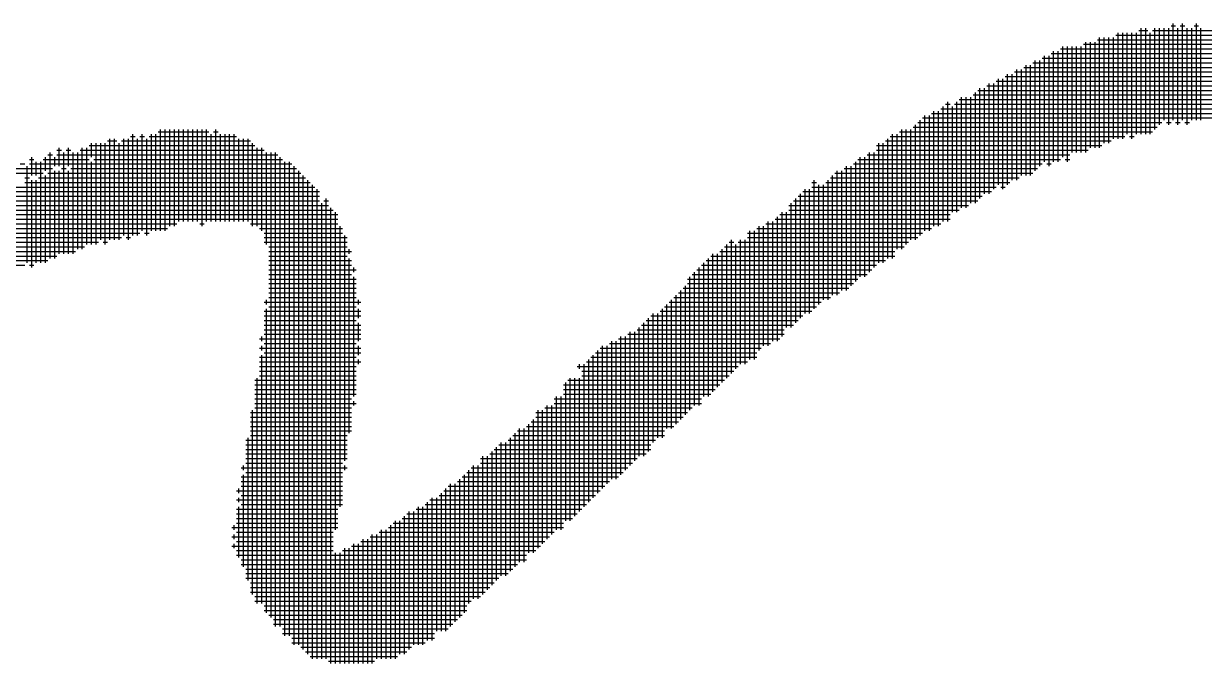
# Model space of a CAD drawing. Header units: feet. Extents: x 0 to 336400, y 0 to 237600.
# Drawn here: x 212106 to 213075, y 11336 to 11862 of the extents above; entities that cross this region are included whole.
import ezdxf

# ---------------------------------------------------------------- set-up
doc = ezdxf.new("R2010")
doc.units = ezdxf.units.FT
doc.header["$LTSCALE"] = 2200
doc.header["$MEASUREMENT"] = 0
doc.layers.add('CX-MISC', color=2, linetype='CONTINUOUS')

msp = doc.modelspace()

# ---------------------------------------------------------------- linework, layer by layer
at = {"layer": 'CX-MISC'}
for p, q in [((213023.1, 11771.14, 9817.04), (213023.1, 11858.08, 9817.04)), ((213026.88, 11771.14, 9817.04), (213026.88, 11858.08, 9817.04)), ((213034.44, 11774.92, 9817.04), (213034.44, 11858.08, 9817.04)), ((213038.22, 11778.7, 9817.04), (213038.22, 11858.08, 9817.04)), ((213042, 11782.48, 9817.04), (213042, 11858.08, 9817.04)), ((213045.78, 11778.7, 9817.04), (213045.78, 11858.08, 9817.04)), ((213047.67, 11859.97, 9817.04), (213051.45, 11859.97, 9817.04)), ((213049.56, 11782.48, 9817.04), (213049.56, 11861.86, 9817.04)), ((213053.34, 11778.7, 9817.04), (213053.34, 11858.08, 9817.04)), ((213055.23, 11859.97, 9817.04), (213059.01, 11859.97, 9817.04)), ((213057.12, 11782.48, 9817.04), (213057.12, 11861.86, 9817.04)), ((213060.9, 11778.7, 9817.04), (213060.9, 11858.08, 9817.04)), ((213064.68, 11782.48, 9817.04), (213064.68, 11858.08, 9817.04)), ((213066.57, 11859.97, 9817.04), (213070.35, 11859.97, 9817.04)), ((213068.46, 11782.48, 9817.04), (213068.46, 11861.86, 9817.04)), ((213072.24, 11782.48, 9817.04), (213072.24, 11858.08, 9817.04)), ((212987.19, 11848.63, 9817.04), (213104.37, 11848.63, 9817.04)), ((212989.08, 11759.8, 9817.04), (212989.08, 11850.52, 9817.04)), ((212992.86, 11763.58, 9817.04), (212992.86, 11850.52, 9817.04)), ((212996.64, 11763.58, 9817.04), (212996.64, 11850.52, 9817.04)), ((213000.42, 11767.36, 9817.04), (213000.42, 11850.52, 9817.04)), ((213002.31, 11852.41, 9817.04), (213096.81, 11852.41, 9817.04)), ((213004.2, 11767.36, 9817.04), (213004.2, 11854.3, 9817.04)), ((213007.98, 11767.36, 9817.04), (213007.98, 11854.3, 9817.04)), ((213011.76, 11771.14, 9817.04), (213011.76, 11854.3, 9817.04)), ((213015.54, 11767.36, 9817.04), (213015.54, 11854.3, 9817.04)), ((213019.32, 11771.14, 9817.04), (213019.32, 11854.3, 9817.04)), ((213021.21, 11856.19, 9817.04), (213028.77, 11856.19, 9817.04)), ((213030.66, 11771.14, 9817.04), (213030.66, 11854.3, 9817.04)), ((213032.55, 11856.19, 9817.04), (213089.25, 11856.19, 9817.04)), ((212951.28, 11748.46, 9817.04), (212951.28, 11839.18, 9817.04)), ((212955.06, 11748.46, 9817.04), (212955.06, 11839.18, 9817.04)), ((212956.95, 11841.07, 9817.04), (213119.49, 11841.07, 9817.04)), ((212958.84, 11752.24, 9817.04), (212958.84, 11842.96, 9817.04)), ((212962.62, 11748.46, 9817.04), (212962.62, 11842.96, 9817.04)), ((212966.4, 11756.02, 9817.04), (212966.4, 11842.96, 9817.04)), ((212970.18, 11756.02, 9817.04), (212970.18, 11842.96, 9817.04)), ((212973.96, 11756.02, 9817.04), (212973.96, 11842.96, 9817.04)), ((212975.85, 11844.85, 9817.04), (213115.71, 11844.85, 9817.04)), ((212977.74, 11756.02, 9817.04), (212977.74, 11846.74, 9817.04)), ((212981.52, 11759.8, 9817.04), (212981.52, 11846.74, 9817.04)), ((212985.3, 11759.8, 9817.04), (212985.3, 11846.74, 9817.04)), ((212934.27, 11829.73, 9817.04), (213138.39, 11829.73, 9817.04)), ((212936.16, 11740.9, 9817.04), (212936.16, 11831.62, 9817.04)), ((212939.94, 11744.68, 9817.04), (212939.94, 11831.62, 9817.04)), ((212941.83, 11833.51, 9817.04), (213134.61, 11833.51, 9817.04)), ((212943.72, 11748.46, 9817.04), (212943.72, 11835.4, 9817.04)), ((212947.5, 11744.68, 9817.04), (212947.5, 11835.4, 9817.04)), ((212949.39, 11837.29, 9817.04), (213127.05, 11837.29, 9817.04)), ((212913.48, 11729.56, 9817.04), (212913.48, 11820.28, 9817.04)), ((212917.26, 11733.34, 9817.04), (212917.26, 11820.28, 9817.04)), ((212919.15, 11822.17, 9817.04), (213149.73, 11822.17, 9817.04)), ((212921.04, 11733.34, 9817.04), (212921.04, 11824.06, 9817.04)), ((212924.82, 11737.12, 9817.04), (212924.82, 11824.06, 9817.04)), ((212926.71, 11825.95, 9817.04), (213142.17, 11825.95, 9817.04)), ((212928.6, 11737.12, 9817.04), (212928.6, 11827.84, 9817.04)), ((212932.38, 11737.12, 9817.04), (212932.38, 11827.84, 9817.04)), ((212896.47, 11810.83, 9817.04), (213161.07, 11810.83, 9817.04)), ((212898.36, 11722, 9817.04), (212898.36, 11812.72, 9817.04)), ((212902.14, 11725.78, 9817.04), (212902.14, 11812.72, 9817.04)), ((212904.03, 11814.61, 9817.04), (213157.29, 11814.61, 9817.04)), ((212905.92, 11729.56, 9817.04), (212905.92, 11816.5, 9817.04)), ((212909.7, 11725.78, 9817.04), (212909.7, 11816.5, 9817.04)), ((212911.59, 11818.39, 9817.04), (213157.29, 11818.39, 9817.04)), ((212875.68, 11710.66, 9817.04), (212875.68, 11801.38, 9817.04)), ((212879.46, 11710.66, 9817.04), (212879.46, 11801.38, 9817.04)), ((212883.24, 11714.44, 9817.04), (212883.24, 11801.38, 9817.04)), ((212885.13, 11803.27, 9817.04), (213168.63, 11803.27, 9817.04)), ((212887.02, 11714.44, 9817.04), (212887.02, 11805.16, 9817.04)), ((212888.91, 11807.05, 9817.04), (213164.85, 11807.05, 9817.04)), ((212890.8, 11718.22, 9817.04), (212890.8, 11808.94, 9817.04)), ((212894.58, 11722, 9817.04), (212894.58, 11808.94, 9817.04)), ((212853, 11695.54, 9817.04), (212853, 11790.04, 9817.04)), ((212856.78, 11695.54, 9817.04), (212856.78, 11790.04, 9817.04)), ((212858.67, 11791.93, 9817.04), (213176.19, 11791.93, 9817.04)), ((212860.56, 11699.32, 9817.04), (212860.56, 11793.82, 9817.04)), ((212862.45, 11795.71, 9817.04), (212866.23, 11795.71, 9817.04)), ((212864.34, 11699.32, 9817.04), (212864.34, 11797.6, 9817.04)), ((212868.12, 11706.88, 9817.04), (212868.12, 11793.82, 9817.04)), ((212870.01, 11795.71, 9817.04), (213172.41, 11795.71, 9817.04)), ((212871.9, 11706.88, 9817.04), (212871.9, 11797.6, 9817.04)), ((212873.79, 11799.49, 9817.04), (213172.41, 11799.49, 9817.04)), ((212839.77, 11780.59, 9817.04), (213040.11, 11780.59, 9817.04)), ((212841.66, 11687.98, 9817.04), (212841.66, 11782.48, 9817.04)), ((212843.55, 11784.37, 9817.04), (213179.97, 11784.37, 9817.04)), ((212845.44, 11691.76, 9817.04), (212845.44, 11786.26, 9817.04)), ((212849.22, 11691.76, 9817.04), (212849.22, 11786.26, 9817.04)), ((212851.11, 11788.15, 9817.04), (213176.19, 11788.15, 9817.04)), ((213043.89, 11780.59, 9817.04), (213047.67, 11780.59, 9817.04)), ((213051.45, 11780.59, 9817.04), (213055.23, 11780.59, 9817.04)), ((213059.01, 11780.59, 9817.04), (213062.79, 11780.59, 9817.04)), ((212195.28, 11687.98, 9817.04), (212195.28, 11771.14, 9817.04)), ((212202.84, 11691.76, 9817.04), (212202.84, 11771.14, 9817.04)), ((212210.4, 11691.76, 9817.04), (212210.4, 11771.14, 9817.04)), ((212214.18, 11691.76, 9817.04), (212214.18, 11771.14, 9817.04)), ((212216.07, 11773.03, 9817.04), (212257.65, 11773.03, 9817.04)), ((212217.96, 11691.76, 9817.04), (212217.96, 11774.92, 9817.04)), ((212221.74, 11691.76, 9817.04), (212221.74, 11774.92, 9817.04)), ((212225.52, 11695.54, 9817.04), (212225.52, 11774.92, 9817.04)), ((212229.3, 11695.54, 9817.04), (212229.3, 11774.92, 9817.04)), ((212233.08, 11699.32, 9817.04), (212233.08, 11774.92, 9817.04)), ((212236.86, 11699.32, 9817.04), (212236.86, 11774.92, 9817.04)), ((212240.64, 11699.32, 9817.04), (212240.64, 11774.92, 9817.04)), ((212244.42, 11699.32, 9817.04), (212244.42, 11774.92, 9817.04)), ((212248.2, 11699.32, 9817.04), (212248.2, 11774.92, 9817.04)), ((212251.98, 11695.54, 9817.04), (212251.98, 11774.92, 9817.04)), ((212255.76, 11699.32, 9817.04), (212255.76, 11774.92, 9817.04)), ((212259.54, 11699.32, 9817.04), (212259.54, 11771.14, 9817.04)), ((212261.43, 11773.03, 9817.04), (212265.21, 11773.03, 9817.04)), ((212263.32, 11699.32, 9817.04), (212263.32, 11774.92, 9817.04)), ((212267.1, 11699.32, 9817.04), (212267.1, 11771.14, 9817.04)), ((212270.88, 11699.32, 9817.04), (212270.88, 11771.14, 9817.04)), ((212274.66, 11699.32, 9817.04), (212274.66, 11771.14, 9817.04)), ((212278.44, 11699.32, 9817.04), (212278.44, 11771.14, 9817.04)), ((212818.98, 11669.08, 9817.04), (212818.98, 11771.14, 9817.04)), ((212822.76, 11676.64, 9817.04), (212822.76, 11771.14, 9817.04)), ((212824.65, 11773.03, 9817.04), (213032.55, 11773.03, 9817.04)), ((212826.54, 11676.64, 9817.04), (212826.54, 11774.92, 9817.04)), ((212830.32, 11680.42, 9817.04), (212830.32, 11774.92, 9817.04)), ((212834.1, 11684.2, 9817.04), (212834.1, 11774.92, 9817.04)), ((212835.99, 11776.81, 9817.04), (213036.33, 11776.81, 9817.04)), ((212837.88, 11684.2, 9817.04), (212837.88, 11778.7, 9817.04)), ((212159.37, 11761.69, 9817.04), (212295.45, 11761.69, 9817.04)), ((212161.26, 11752.24, 9817.04), (212161.26, 11763.58, 9817.04)), ((212165.04, 11680.42, 9817.04), (212165.04, 11763.58, 9817.04)), ((212168.82, 11684.2, 9817.04), (212168.82, 11763.58, 9817.04)), ((212172.6, 11680.42, 9817.04), (212172.6, 11763.58, 9817.04)), ((212174.49, 11765.47, 9817.04), (212182.05, 11765.47, 9817.04)), ((212176.38, 11684.2, 9817.04), (212176.38, 11767.36, 9817.04)), ((212180.16, 11684.2, 9817.04), (212180.16, 11767.36, 9817.04)), ((212183.94, 11684.2, 9817.04), (212183.94, 11763.58, 9817.04)), ((212185.83, 11765.47, 9817.04), (212291.67, 11765.47, 9817.04)), ((212187.72, 11687.98, 9817.04), (212187.72, 11767.36, 9817.04)), ((212191.5, 11684.2, 9817.04), (212191.5, 11767.36, 9817.04)), ((212193.39, 11769.25, 9817.04), (212197.17, 11769.25, 9817.04)), ((212199.06, 11687.98, 9817.04), (212199.06, 11767.36, 9817.04)), ((212200.95, 11769.25, 9817.04), (212204.73, 11769.25, 9817.04)), ((212206.62, 11687.98, 9817.04), (212206.62, 11767.36, 9817.04)), ((212208.51, 11769.25, 9817.04), (212280.33, 11769.25, 9817.04)), ((212282.22, 11699.32, 9817.04), (212282.22, 11767.36, 9817.04)), ((212286, 11699.32, 9817.04), (212286, 11767.36, 9817.04)), ((212289.78, 11699.32, 9817.04), (212289.78, 11767.36, 9817.04)), ((212293.56, 11695.54, 9817.04), (212293.56, 11763.58, 9817.04)), ((212805.75, 11761.69, 9817.04), (212990.97, 11761.69, 9817.04)), ((212807.64, 11665.3, 9817.04), (212807.64, 11763.58, 9817.04)), ((212811.42, 11665.3, 9817.04), (212811.42, 11763.58, 9817.04)), ((212813.31, 11765.47, 9817.04), (212998.53, 11765.47, 9817.04)), ((212815.2, 11669.08, 9817.04), (212815.2, 11767.36, 9817.04)), ((212817.09, 11769.25, 9817.04), (213009.87, 11769.25, 9817.04)), ((213013.65, 11769.25, 9817.04), (213017.43, 11769.25, 9817.04)), ((212112.12, 11737.12, 9817.04), (212112.12, 11752.24, 9817.04)), ((212123.46, 11740.9, 9817.04), (212123.46, 11752.24, 9817.04)), ((212125.35, 11754.13, 9817.04), (212129.13, 11754.13, 9817.04)), ((212127.24, 11669.08, 9817.04), (212127.24, 11756.02, 9817.04)), ((212131.02, 11744.68, 9817.04), (212131.02, 11752.24, 9817.04)), ((212132.91, 11757.91, 9817.04), (212136.69, 11757.91, 9817.04)), ((212132.91, 11754.13, 9817.04), (212314.35, 11754.13, 9817.04)), ((212134.8, 11744.68, 9817.04), (212134.8, 11759.8, 9817.04)), ((212138.58, 11672.86, 9817.04), (212138.58, 11756.02, 9817.04)), ((212140.47, 11757.91, 9817.04), (212144.25, 11757.91, 9817.04)), ((212142.36, 11744.68, 9817.04), (212142.36, 11759.8, 9817.04)), ((212146.14, 11672.86, 9817.04), (212146.14, 11756.02, 9817.04)), ((212149.92, 11676.64, 9817.04), (212149.92, 11756.02, 9817.04)), ((212151.81, 11757.91, 9817.04), (212303.01, 11757.91, 9817.04)), ((212153.7, 11676.64, 9817.04), (212153.7, 11759.8, 9817.04)), ((212157.48, 11680.42, 9817.04), (212157.48, 11759.8, 9817.04)), ((212297.34, 11695.54, 9817.04), (212297.34, 11759.8, 9817.04)), ((212301.12, 11691.76, 9817.04), (212301.12, 11759.8, 9817.04)), ((212304.9, 11680.42, 9817.04), (212304.9, 11756.02, 9817.04)), ((212308.68, 11374.24, 9817.04), (212308.68, 11756.02, 9817.04)), ((212312.46, 11366.68, 9817.04), (212312.46, 11756.02, 9817.04)), ((212316.24, 11366.68, 9817.04), (212316.24, 11752.24, 9817.04)), ((212792.52, 11653.96, 9817.04), (212792.52, 11752.24, 9817.04)), ((212796.3, 11653.96, 9817.04), (212796.3, 11752.24, 9817.04)), ((212798.19, 11754.13, 9817.04), (212964.51, 11754.13, 9817.04)), ((212800.08, 11657.74, 9817.04), (212800.08, 11756.02, 9817.04)), ((212803.86, 11661.52, 9817.04), (212803.86, 11756.02, 9817.04)), ((212805.75, 11757.91, 9817.04), (212979.63, 11757.91, 9817.04)), ((212098.89, 11742.79, 9817.04), (212129.13, 11742.79, 9817.04)), ((212102.67, 11746.57, 9817.04), (212106.45, 11746.57, 9817.04)), ((212108.34, 11665.3, 9817.04), (212108.34, 11744.68, 9817.04)), ((212110.23, 11750.35, 9817.04), (212114.01, 11750.35, 9817.04)), ((212110.23, 11746.57, 9817.04), (212325.69, 11746.57, 9817.04)), ((212115.9, 11737.12, 9817.04), (212115.9, 11748.46, 9817.04)), ((212119.68, 11665.3, 9817.04), (212119.68, 11748.46, 9817.04)), ((212121.57, 11750.35, 9817.04), (212159.37, 11750.35, 9817.04)), ((212136.69, 11742.79, 9817.04), (212140.47, 11742.79, 9817.04)), ((212144.25, 11742.79, 9817.04), (212329.47, 11742.79, 9817.04)), ((212161.26, 11680.42, 9817.04), (212161.26, 11748.46, 9817.04)), ((212163.15, 11750.35, 9817.04), (212318.13, 11750.35, 9817.04)), ((212320.02, 11359.12, 9817.04), (212320.02, 11748.46, 9817.04)), ((212323.8, 11359.12, 9817.04), (212323.8, 11748.46, 9817.04)), ((212327.58, 11351.56, 9817.04), (212327.58, 11744.68, 9817.04)), ((212779.29, 11742.79, 9817.04), (212938.05, 11742.79, 9817.04)), ((212781.18, 11642.62, 9817.04), (212781.18, 11744.68, 9817.04)), ((212784.96, 11646.4, 9817.04), (212784.96, 11744.68, 9817.04)), ((212786.85, 11746.57, 9817.04), (212941.83, 11746.57, 9817.04)), ((212788.74, 11650.18, 9817.04), (212788.74, 11748.46, 9817.04)), ((212790.63, 11750.35, 9817.04), (212956.95, 11750.35, 9817.04)), ((212945.61, 11746.57, 9817.04), (212949.39, 11746.57, 9817.04)), ((212960.73, 11750.35, 9817.04), (212964.51, 11750.35, 9817.04)), ((212079.99, 11739.01, 9817.04), (212121.57, 11739.01, 9817.04)), ((212106.45, 11735.23, 9817.04), (212110.23, 11735.23, 9817.04)), ((212112.12, 11661.52, 9817.04), (212112.12, 11733.34, 9817.04)), ((212115.9, 11665.3, 9817.04), (212115.9, 11733.34, 9817.04)), ((212117.79, 11735.23, 9817.04), (212337.03, 11735.23, 9817.04)), ((212123.46, 11665.3, 9817.04), (212123.46, 11737.12, 9817.04)), ((212125.35, 11739.01, 9817.04), (212333.25, 11739.01, 9817.04)), ((212131.02, 11669.08, 9817.04), (212131.02, 11740.9, 9817.04)), ((212134.8, 11672.86, 9817.04), (212134.8, 11740.9, 9817.04)), ((212142.36, 11672.86, 9817.04), (212142.36, 11740.9, 9817.04)), ((212331.36, 11351.56, 9817.04), (212331.36, 11740.9, 9817.04)), ((212335.14, 11347.78, 9817.04), (212335.14, 11737.12, 9817.04)), ((212338.92, 11344, 9817.04), (212338.92, 11733.34, 9817.04)), ((212754.72, 11627.5, 9817.04), (212754.72, 11733.34, 9817.04)), ((212766.06, 11635.06, 9817.04), (212766.06, 11733.34, 9817.04)), ((212767.95, 11735.23, 9817.04), (212922.93, 11735.23, 9817.04)), ((212769.84, 11638.84, 9817.04), (212769.84, 11737.12, 9817.04)), ((212771.73, 11739.01, 9817.04), (212934.27, 11739.01, 9817.04)), ((212773.62, 11638.84, 9817.04), (212773.62, 11740.9, 9817.04)), ((212777.4, 11642.62, 9817.04), (212777.4, 11740.9, 9817.04)), ((212038.41, 11727.67, 9817.04), (212344.59, 11727.67, 9817.04)), ((212079.99, 11723.89, 9817.04), (212348.37, 11723.89, 9817.04)), ((212106.45, 11731.45, 9817.04), (212340.81, 11731.45, 9817.04)), ((212342.7, 11340.22, 9817.04), (212342.7, 11729.56, 9817.04)), ((212346.48, 11340.22, 9817.04), (212346.48, 11725.78, 9817.04)), ((212745.27, 11723.89, 9817.04), (212900.25, 11723.89, 9817.04)), ((212747.16, 11623.72, 9817.04), (212747.16, 11725.78, 9817.04)), ((212750.94, 11623.72, 9817.04), (212750.94, 11725.78, 9817.04)), ((212752.83, 11731.45, 9817.04), (212756.61, 11731.45, 9817.04)), ((212752.83, 11727.67, 9817.04), (212904.03, 11727.67, 9817.04)), ((212758.5, 11631.28, 9817.04), (212758.5, 11729.56, 9817.04)), ((212762.28, 11635.06, 9817.04), (212762.28, 11729.56, 9817.04)), ((212764.17, 11731.45, 9817.04), (212915.37, 11731.45, 9817.04)), ((212907.81, 11727.67, 9817.04), (212911.59, 11727.67, 9817.04)), ((212011.95, 11716.33, 9817.04), (212348.37, 11716.33, 9817.04)), ((212019.51, 11720.11, 9817.04), (212348.37, 11720.11, 9817.04)), ((212049.75, 11712.55, 9817.04), (212355.93, 11712.55, 9817.04)), ((212350.26, 11340.22, 9817.04), (212350.26, 11714.44, 9817.04)), ((212352.15, 11716.33, 9817.04), (212355.93, 11716.33, 9817.04)), ((212354.04, 11340.22, 9817.04), (212354.04, 11718.22, 9817.04)), ((212733.93, 11712.55, 9817.04), (212881.35, 11712.55, 9817.04)), ((212735.82, 11612.38, 9817.04), (212735.82, 11714.44, 9817.04)), ((212737.71, 11716.33, 9817.04), (212888.91, 11716.33, 9817.04)), ((212739.6, 11616.16, 9817.04), (212739.6, 11718.22, 9817.04)), ((212741.49, 11720.11, 9817.04), (212892.69, 11720.11, 9817.04)), ((212743.38, 11619.94, 9817.04), (212743.38, 11722, 9817.04)), ((212027.07, 11704.99, 9817.04), (212363.49, 11704.99, 9817.04)), ((212038.41, 11708.77, 9817.04), (212359.71, 11708.77, 9817.04)), ((212357.82, 11336.44, 9817.04), (212357.82, 11710.66, 9817.04)), ((212361.6, 11446.06, 9817.04), (212361.6, 11706.88, 9817.04)), ((212724.48, 11601.04, 9817.04), (212724.48, 11703.1, 9817.04)), ((212726.37, 11704.99, 9817.04), (212866.23, 11704.99, 9817.04)), ((212728.26, 11604.82, 9817.04), (212728.26, 11706.88, 9817.04)), ((212732.04, 11612.38, 9817.04), (212732.04, 11706.88, 9817.04)), ((212733.93, 11708.77, 9817.04), (212873.79, 11708.77, 9817.04)), ((211996.83, 11693.65, 9817.04), (212223.63, 11693.65, 9817.04)), ((212011.95, 11697.43, 9817.04), (212231.19, 11697.43, 9817.04)), ((212019.51, 11701.21, 9817.04), (212363.49, 11701.21, 9817.04)), ((212250.09, 11697.43, 9817.04), (212253.87, 11697.43, 9817.04)), ((212291.67, 11697.43, 9817.04), (212363.49, 11697.43, 9817.04)), ((212299.23, 11693.65, 9817.04), (212367.27, 11693.65, 9817.04)), ((212365.38, 11464.96, 9817.04), (212365.38, 11695.54, 9817.04)), ((212707.47, 11693.65, 9817.04), (212851.11, 11693.65, 9817.04)), ((212709.36, 11593.48, 9817.04), (212709.36, 11695.54, 9817.04)), ((212713.14, 11597.26, 9817.04), (212713.14, 11695.54, 9817.04)), ((212715.03, 11697.43, 9817.04), (212858.67, 11697.43, 9817.04)), ((212716.92, 11597.26, 9817.04), (212716.92, 11699.32, 9817.04)), ((212720.7, 11601.04, 9817.04), (212720.7, 11699.32, 9817.04)), ((212722.59, 11701.21, 9817.04), (212866.23, 11701.21, 9817.04)), ((211977.93, 11686.09, 9817.04), (212185.83, 11686.09, 9817.04)), ((211989.27, 11689.87, 9817.04), (212200.95, 11689.87, 9817.04)), ((212189.61, 11686.09, 9817.04), (212193.39, 11686.09, 9817.04)), ((212204.73, 11689.87, 9817.04), (212208.51, 11689.87, 9817.04)), ((212303.01, 11689.87, 9817.04), (212367.27, 11689.87, 9817.04)), ((212303.01, 11686.09, 9817.04), (212371.05, 11686.09, 9817.04)), ((212369.16, 11502.76, 9817.04), (212369.16, 11687.98, 9817.04)), ((212686.68, 11574.58, 9817.04), (212686.68, 11684.2, 9817.04)), ((212694.24, 11582.14, 9817.04), (212694.24, 11684.2, 9817.04)), ((212698.02, 11582.14, 9817.04), (212698.02, 11684.2, 9817.04)), ((212699.91, 11689.87, 9817.04), (212843.55, 11689.87, 9817.04)), ((212699.91, 11686.09, 9817.04), (212839.77, 11686.09, 9817.04)), ((212701.8, 11585.92, 9817.04), (212701.8, 11691.76, 9817.04)), ((212705.58, 11585.92, 9817.04), (212705.58, 11691.76, 9817.04)), ((211959.03, 11674.75, 9817.04), (212148.03, 11674.75, 9817.04)), ((211966.59, 11678.53, 9817.04), (212155.59, 11678.53, 9817.04)), ((211970.37, 11682.31, 9817.04), (212166.93, 11682.31, 9817.04)), ((212170.71, 11682.31, 9817.04), (212174.49, 11682.31, 9817.04)), ((212303.01, 11682.31, 9817.04), (212371.05, 11682.31, 9817.04)), ((212306.79, 11678.53, 9817.04), (212371.05, 11678.53, 9817.04)), ((212306.79, 11674.75, 9817.04), (212374.83, 11674.75, 9817.04)), ((212372.94, 11672.86, 9817.04), (212372.94, 11676.64, 9817.04)), ((212677.23, 11674.75, 9817.04), (212820.87, 11674.75, 9817.04)), ((212679.12, 11567.02, 9817.04), (212679.12, 11676.64, 9817.04)), ((212681.01, 11678.53, 9817.04), (212828.43, 11678.53, 9817.04)), ((212682.9, 11570.8, 9817.04), (212682.9, 11680.42, 9817.04)), ((212684.79, 11682.31, 9817.04), (212688.57, 11682.31, 9817.04)), ((212690.46, 11578.36, 9817.04), (212690.46, 11680.42, 9817.04)), ((212692.35, 11682.31, 9817.04), (212832.21, 11682.31, 9817.04)), ((211856.97, 11667.19, 9817.04), (212125.35, 11667.19, 9817.04)), ((211951.47, 11670.97, 9817.04), (212132.91, 11670.97, 9817.04)), ((212306.79, 11670.97, 9817.04), (212371.05, 11670.97, 9817.04)), ((212306.79, 11667.19, 9817.04), (212374.83, 11667.19, 9817.04)), ((212372.94, 11525.44, 9817.04), (212372.94, 11669.08, 9817.04)), ((212664, 11555.68, 9817.04), (212664, 11665.3, 9817.04)), ((212665.89, 11667.19, 9817.04), (212813.31, 11667.19, 9817.04)), ((212667.78, 11555.68, 9817.04), (212667.78, 11669.08, 9817.04)), ((212669.67, 11670.97, 9817.04), (212820.87, 11670.97, 9817.04)), ((212671.56, 11559.46, 9817.04), (212671.56, 11672.86, 9817.04)), ((212675.34, 11563.24, 9817.04), (212675.34, 11672.86, 9817.04)), ((211856.97, 11663.41, 9817.04), (212106.45, 11663.41, 9817.04)), ((212110.23, 11663.41, 9817.04), (212114.01, 11663.41, 9817.04)), ((212306.79, 11663.41, 9817.04), (212374.83, 11663.41, 9817.04)), ((212306.79, 11659.63, 9817.04), (212378.61, 11659.63, 9817.04)), ((212306.79, 11655.85, 9817.04), (212374.83, 11655.85, 9817.04)), ((212376.72, 11657.74, 9817.04), (212376.72, 11661.52, 9817.04)), ((212654.55, 11655.85, 9817.04), (212798.19, 11655.85, 9817.04)), ((212656.44, 11548.12, 9817.04), (212656.44, 11657.74, 9817.04)), ((212658.33, 11659.63, 9817.04), (212801.97, 11659.63, 9817.04)), ((212660.22, 11548.12, 9817.04), (212660.22, 11661.52, 9817.04)), ((212662.11, 11663.41, 9817.04), (212805.75, 11663.41, 9817.04)), ((212306.79, 11652.07, 9817.04), (212378.61, 11652.07, 9817.04)), ((212306.79, 11648.29, 9817.04), (212378.61, 11648.29, 9817.04)), ((212376.72, 11555.68, 9817.04), (212376.72, 11653.96, 9817.04)), ((212648.88, 11540.56, 9817.04), (212648.88, 11646.4, 9817.04)), ((212650.77, 11652.07, 9817.04), (212790.63, 11652.07, 9817.04)), ((212650.77, 11648.29, 9817.04), (212786.85, 11648.29, 9817.04)), ((212652.66, 11544.34, 9817.04), (212652.66, 11653.96, 9817.04)), ((212304.9, 11631.28, 9817.04), (212304.9, 11635.06, 9817.04)), ((212306.79, 11644.51, 9817.04), (212378.61, 11644.51, 9817.04)), ((212306.79, 11640.73, 9817.04), (212378.61, 11640.73, 9817.04)), ((212306.79, 11636.95, 9817.04), (212378.61, 11636.95, 9817.04)), ((212380.5, 11631.28, 9817.04), (212380.5, 11635.06, 9817.04)), ((212637.54, 11529.22, 9817.04), (212637.54, 11635.06, 9817.04)), ((212639.43, 11636.95, 9817.04), (212767.95, 11636.95, 9817.04)), ((212641.32, 11533, 9817.04), (212641.32, 11638.84, 9817.04)), ((212643.21, 11640.73, 9817.04), (212775.51, 11640.73, 9817.04)), ((212645.1, 11536.78, 9817.04), (212645.1, 11642.62, 9817.04)), ((212646.99, 11644.51, 9817.04), (212783.07, 11644.51, 9817.04)), ((212303.01, 11633.17, 9817.04), (212382.39, 11633.17, 9817.04)), ((212303.01, 11625.61, 9817.04), (212382.39, 11625.61, 9817.04)), ((212304.9, 11378.02, 9817.04), (212304.9, 11627.5, 9817.04)), ((212306.79, 11629.39, 9817.04), (212378.61, 11629.39, 9817.04)), ((212380.5, 11619.94, 9817.04), (212380.5, 11627.5, 9817.04)), ((212628.09, 11625.61, 9817.04), (212752.83, 11625.61, 9817.04)), ((212629.98, 11521.66, 9817.04), (212629.98, 11627.5, 9817.04)), ((212631.87, 11629.39, 9817.04), (212756.61, 11629.39, 9817.04)), ((212633.76, 11529.22, 9817.04), (212633.76, 11631.28, 9817.04)), ((212635.65, 11633.17, 9817.04), (212760.39, 11633.17, 9817.04)), ((212303.01, 11621.83, 9817.04), (212382.39, 11621.83, 9817.04)), ((212303.01, 11618.05, 9817.04), (212378.61, 11618.05, 9817.04)), ((212380.5, 11601.04, 9817.04), (212380.5, 11616.16, 9817.04)), ((212614.86, 11506.54, 9817.04), (212614.86, 11616.16, 9817.04)), ((212616.75, 11618.05, 9817.04), (212741.49, 11618.05, 9817.04)), ((212618.64, 11510.32, 9817.04), (212618.64, 11619.94, 9817.04)), ((212620.53, 11621.83, 9817.04), (212745.27, 11621.83, 9817.04)), ((212622.42, 11517.88, 9817.04), (212622.42, 11623.72, 9817.04)), ((212626.2, 11521.66, 9817.04), (212626.2, 11623.72, 9817.04)), ((212303.01, 11614.27, 9817.04), (212382.39, 11614.27, 9817.04)), ((212303.01, 11610.49, 9817.04), (212382.39, 11610.49, 9817.04)), ((212303.01, 11606.71, 9817.04), (212382.39, 11606.71, 9817.04)), ((212601.63, 11606.71, 9817.04), (212730.15, 11606.71, 9817.04)), ((212603.52, 11498.98, 9817.04), (212603.52, 11608.6, 9817.04)), ((212607.3, 11502.76, 9817.04), (212607.3, 11608.6, 9817.04)), ((212609.19, 11610.49, 9817.04), (212730.15, 11610.49, 9817.04)), ((212611.08, 11506.54, 9817.04), (212611.08, 11612.38, 9817.04)), ((212612.97, 11614.27, 9817.04), (212737.71, 11614.27, 9817.04)), ((212299.23, 11602.93, 9817.04), (212382.39, 11602.93, 9817.04)), ((212301.12, 11601.04, 9817.04), (212301.12, 11604.82, 9817.04)), ((212301.12, 11593.48, 9817.04), (212301.12, 11597.26, 9817.04)), ((212303.01, 11599.15, 9817.04), (212378.61, 11599.15, 9817.04)), ((212380.5, 11589.7, 9817.04), (212380.5, 11597.26, 9817.04)), ((212580.84, 11480.08, 9817.04), (212580.84, 11597.26, 9817.04)), ((212584.62, 11483.86, 9817.04), (212584.62, 11597.26, 9817.04)), ((212586.51, 11599.15, 9817.04), (212718.81, 11599.15, 9817.04)), ((212588.4, 11487.64, 9817.04), (212588.4, 11601.04, 9817.04)), ((212592.18, 11487.64, 9817.04), (212592.18, 11601.04, 9817.04)), ((212594.07, 11602.93, 9817.04), (212726.37, 11602.93, 9817.04)), ((212595.96, 11491.42, 9817.04), (212595.96, 11604.82, 9817.04)), ((212599.74, 11495.2, 9817.04), (212599.74, 11604.82, 9817.04)), ((212299.23, 11595.37, 9817.04), (212382.39, 11595.37, 9817.04)), ((212299.23, 11587.81, 9817.04), (212378.61, 11587.81, 9817.04)), ((212301.12, 11385.58, 9817.04), (212301.12, 11589.7, 9817.04)), ((212303.01, 11591.59, 9817.04), (212382.39, 11591.59, 9817.04)), ((212571.39, 11587.81, 9817.04), (212707.47, 11587.81, 9817.04)), ((212573.28, 11472.52, 9817.04), (212573.28, 11589.7, 9817.04)), ((212575.17, 11591.59, 9817.04), (212707.47, 11591.59, 9817.04)), ((212577.06, 11476.3, 9817.04), (212577.06, 11593.48, 9817.04)), ((212578.95, 11595.37, 9817.04), (212711.25, 11595.37, 9817.04)), ((212299.23, 11584.03, 9817.04), (212382.39, 11584.03, 9817.04)), ((212299.23, 11580.25, 9817.04), (212378.61, 11580.25, 9817.04)), ((212380.5, 11582.14, 9817.04), (212380.5, 11585.92, 9817.04)), ((212560.05, 11580.25, 9817.04), (212692.35, 11580.25, 9817.04)), ((212561.94, 11578.36, 9817.04), (212561.94, 11582.14, 9817.04)), ((212565.72, 11464.96, 9817.04), (212565.72, 11582.14, 9817.04)), ((212567.61, 11584.03, 9817.04), (212699.91, 11584.03, 9817.04)), ((212569.5, 11468.74, 9817.04), (212569.5, 11585.92, 9817.04)), ((212295.45, 11568.91, 9817.04), (212378.61, 11568.91, 9817.04)), ((212297.34, 11385.58, 9817.04), (212297.34, 11570.8, 9817.04)), ((212299.23, 11576.47, 9817.04), (212378.61, 11576.47, 9817.04)), ((212299.23, 11572.69, 9817.04), (212378.61, 11572.69, 9817.04)), ((212550.6, 11453.62, 9817.04), (212550.6, 11567.02, 9817.04)), ((212552.49, 11568.91, 9817.04), (212681.01, 11568.91, 9817.04)), ((212554.38, 11453.62, 9817.04), (212554.38, 11570.8, 9817.04)), ((212558.16, 11457.4, 9817.04), (212558.16, 11570.8, 9817.04)), ((212561.94, 11461.18, 9817.04), (212561.94, 11570.8, 9817.04)), ((212563.83, 11576.47, 9817.04), (212688.57, 11576.47, 9817.04)), ((212563.83, 11572.69, 9817.04), (212684.79, 11572.69, 9817.04)), ((212295.45, 11565.13, 9817.04), (212378.61, 11565.13, 9817.04)), ((212295.45, 11561.35, 9817.04), (212378.61, 11561.35, 9817.04)), ((212295.45, 11557.57, 9817.04), (212378.61, 11557.57, 9817.04)), ((212548.71, 11565.13, 9817.04), (212677.23, 11565.13, 9817.04)), ((212548.71, 11561.35, 9817.04), (212673.45, 11561.35, 9817.04)), ((212548.71, 11557.57, 9817.04), (212669.67, 11557.57, 9817.04)), ((212295.45, 11553.79, 9817.04), (212374.83, 11553.79, 9817.04)), ((212295.45, 11550.01, 9817.04), (212378.61, 11550.01, 9817.04)), ((212376.72, 11548.12, 9817.04), (212376.72, 11551.9, 9817.04)), ((212535.48, 11438.5, 9817.04), (212535.48, 11548.12, 9817.04)), ((212539.26, 11442.28, 9817.04), (212539.26, 11548.12, 9817.04)), ((212541.15, 11553.79, 9817.04), (212662.11, 11553.79, 9817.04)), ((212541.15, 11550.01, 9817.04), (212662.11, 11550.01, 9817.04)), ((212543.04, 11446.06, 9817.04), (212543.04, 11555.68, 9817.04)), ((212546.82, 11446.06, 9817.04), (212546.82, 11555.68, 9817.04)), ((212291.67, 11542.45, 9817.04), (212374.83, 11542.45, 9817.04)), ((212291.67, 11538.67, 9817.04), (212374.83, 11538.67, 9817.04)), ((212293.56, 11393.14, 9817.04), (212293.56, 11544.34, 9817.04)), ((212295.45, 11546.23, 9817.04), (212374.83, 11546.23, 9817.04)), ((212526.03, 11542.45, 9817.04), (212650.77, 11542.45, 9817.04)), ((212526.03, 11538.67, 9817.04), (212646.99, 11538.67, 9817.04)), ((212527.92, 11430.94, 9817.04), (212527.92, 11544.34, 9817.04)), ((212531.7, 11434.72, 9817.04), (212531.7, 11544.34, 9817.04)), ((212533.59, 11546.23, 9817.04), (212654.55, 11546.23, 9817.04)), ((212291.67, 11534.89, 9817.04), (212374.83, 11534.89, 9817.04)), ((212291.67, 11531.11, 9817.04), (212374.83, 11531.11, 9817.04)), ((212512.8, 11419.6, 9817.04), (212512.8, 11529.22, 9817.04)), ((212516.58, 11419.6, 9817.04), (212516.58, 11529.22, 9817.04)), ((212518.47, 11531.11, 9817.04), (212639.43, 11531.11, 9817.04)), ((212520.36, 11427.16, 9817.04), (212520.36, 11533, 9817.04)), ((212522.25, 11534.89, 9817.04), (212643.21, 11534.89, 9817.04)), ((212524.14, 11427.16, 9817.04), (212524.14, 11536.78, 9817.04)), ((212287.89, 11519.77, 9817.04), (212371.05, 11519.77, 9817.04)), ((212289.78, 11404.48, 9817.04), (212289.78, 11521.66, 9817.04)), ((212291.67, 11527.33, 9817.04), (212374.83, 11527.33, 9817.04)), ((212291.67, 11523.55, 9817.04), (212371.05, 11523.55, 9817.04)), ((212503.35, 11519.77, 9817.04), (212624.31, 11519.77, 9817.04)), ((212505.24, 11412.04, 9817.04), (212505.24, 11521.66, 9817.04)), ((212507.13, 11523.55, 9817.04), (212631.87, 11523.55, 9817.04)), ((212509.02, 11415.82, 9817.04), (212509.02, 11525.44, 9817.04)), ((212510.91, 11527.33, 9817.04), (212631.87, 11527.33, 9817.04)), ((212287.89, 11515.99, 9817.04), (212371.05, 11515.99, 9817.04)), ((212287.89, 11512.21, 9817.04), (212371.05, 11512.21, 9817.04)), ((212490.12, 11400.7, 9817.04), (212490.12, 11510.32, 9817.04)), ((212492.01, 11512.21, 9817.04), (212620.53, 11512.21, 9817.04)), ((212493.9, 11404.48, 9817.04), (212493.9, 11514.1, 9817.04)), ((212495.79, 11515.99, 9817.04), (212620.53, 11515.99, 9817.04)), ((212497.68, 11408.26, 9817.04), (212497.68, 11517.88, 9817.04)), ((212501.46, 11408.26, 9817.04), (212501.46, 11517.88, 9817.04)), ((212287.89, 11508.43, 9817.04), (212371.05, 11508.43, 9817.04)), ((212287.89, 11504.65, 9817.04), (212371.05, 11504.65, 9817.04)), ((212287.89, 11500.87, 9817.04), (212367.27, 11500.87, 9817.04)), ((212480.67, 11504.65, 9817.04), (212609.19, 11504.65, 9817.04)), ((212480.67, 11500.87, 9817.04), (212605.41, 11500.87, 9817.04)), ((212482.56, 11393.14, 9817.04), (212482.56, 11506.54, 9817.04)), ((212486.34, 11396.92, 9817.04), (212486.34, 11506.54, 9817.04)), ((212488.23, 11508.43, 9817.04), (212616.75, 11508.43, 9817.04)), ((212284.11, 11497.09, 9817.04), (212371.05, 11497.09, 9817.04)), ((212284.11, 11489.53, 9817.04), (212367.27, 11489.53, 9817.04)), ((212286, 11495.2, 9817.04), (212286, 11498.98, 9817.04)), ((212286, 11415.82, 9817.04), (212286, 11491.42, 9817.04)), ((212287.89, 11493.31, 9817.04), (212367.27, 11493.31, 9817.04)), ((212369.16, 11495.2, 9817.04), (212369.16, 11498.98, 9817.04)), ((212465.55, 11489.53, 9817.04), (212594.07, 11489.53, 9817.04)), ((212467.44, 11378.02, 9817.04), (212467.44, 11491.42, 9817.04)), ((212469.33, 11493.31, 9817.04), (212597.85, 11493.31, 9817.04)), ((212471.22, 11385.58, 9817.04), (212471.22, 11495.2, 9817.04)), ((212473.11, 11497.09, 9817.04), (212601.63, 11497.09, 9817.04)), ((212475, 11389.36, 9817.04), (212475, 11498.98, 9817.04)), ((212478.78, 11389.36, 9817.04), (212478.78, 11498.98, 9817.04)), ((212282.22, 11476.3, 9817.04), (212282.22, 11480.08, 9817.04)), ((212284.11, 11485.75, 9817.04), (212367.27, 11485.75, 9817.04)), ((212284.11, 11481.97, 9817.04), (212367.27, 11481.97, 9817.04)), ((212452.32, 11362.9, 9817.04), (212452.32, 11480.08, 9817.04)), ((212454.21, 11481.97, 9817.04), (212582.73, 11481.97, 9817.04)), ((212456.1, 11366.68, 9817.04), (212456.1, 11483.86, 9817.04)), ((212459.88, 11370.46, 9817.04), (212459.88, 11483.86, 9817.04)), ((212461.77, 11485.75, 9817.04), (212586.51, 11485.75, 9817.04)), ((212463.66, 11374.24, 9817.04), (212463.66, 11487.64, 9817.04)), ((212280.33, 11478.19, 9817.04), (212367.27, 11478.19, 9817.04)), ((212280.33, 11470.63, 9817.04), (212367.27, 11470.63, 9817.04)), ((212282.22, 11468.74, 9817.04), (212282.22, 11472.52, 9817.04)), ((212284.11, 11474.41, 9817.04), (212367.27, 11474.41, 9817.04)), ((212439.09, 11470.63, 9817.04), (212571.39, 11470.63, 9817.04)), ((212440.98, 11355.34, 9817.04), (212440.98, 11472.52, 9817.04)), ((212444.76, 11362.9, 9817.04), (212444.76, 11472.52, 9817.04)), ((212446.65, 11474.41, 9817.04), (212575.17, 11474.41, 9817.04)), ((212448.54, 11362.9, 9817.04), (212448.54, 11476.3, 9817.04)), ((212450.43, 11478.19, 9817.04), (212578.95, 11478.19, 9817.04)), ((212280.33, 11463.07, 9817.04), (212363.49, 11463.07, 9817.04)), ((212282.22, 11423.38, 9817.04), (212282.22, 11464.96, 9817.04)), ((212284.11, 11466.85, 9817.04), (212367.27, 11466.85, 9817.04)), ((212422.08, 11347.78, 9817.04), (212422.08, 11461.18, 9817.04)), ((212425.86, 11351.56, 9817.04), (212425.86, 11461.18, 9817.04)), ((212427.75, 11463.07, 9817.04), (212563.83, 11463.07, 9817.04)), ((212429.64, 11351.56, 9817.04), (212429.64, 11464.96, 9817.04)), ((212433.42, 11351.56, 9817.04), (212433.42, 11464.96, 9817.04)), ((212435.31, 11466.85, 9817.04), (212567.61, 11466.85, 9817.04)), ((212437.2, 11355.34, 9817.04), (212437.2, 11468.74, 9817.04)), ((212280.33, 11459.29, 9817.04), (212363.49, 11459.29, 9817.04)), ((212280.33, 11455.51, 9817.04), (212363.49, 11455.51, 9817.04)), ((212280.33, 11451.73, 9817.04), (212363.49, 11451.73, 9817.04)), ((212408.85, 11451.73, 9817.04), (212548.71, 11451.73, 9817.04)), ((212410.74, 11340.22, 9817.04), (212410.74, 11453.62, 9817.04)), ((212414.52, 11344, 9817.04), (212414.52, 11453.62, 9817.04)), ((212416.41, 11455.51, 9817.04), (212556.27, 11455.51, 9817.04)), ((212418.3, 11344, 9817.04), (212418.3, 11457.4, 9817.04)), ((212420.19, 11459.29, 9817.04), (212560.05, 11459.29, 9817.04)), ((212276.55, 11447.95, 9817.04), (212363.49, 11447.95, 9817.04)), ((212278.44, 11446.06, 9817.04), (212278.44, 11449.84, 9817.04)), ((212278.44, 11438.5, 9817.04), (212278.44, 11442.28, 9817.04)), ((212280.33, 11444.17, 9817.04), (212359.71, 11444.17, 9817.04)), ((212391.84, 11336.44, 9817.04), (212391.84, 11442.28, 9817.04)), ((212395.62, 11340.22, 9817.04), (212395.62, 11442.28, 9817.04)), ((212397.51, 11444.17, 9817.04), (212541.15, 11444.17, 9817.04)), ((212399.4, 11340.22, 9817.04), (212399.4, 11446.06, 9817.04)), ((212403.18, 11340.22, 9817.04), (212403.18, 11446.06, 9817.04)), ((212405.07, 11447.95, 9817.04), (212548.71, 11447.95, 9817.04)), ((212406.96, 11340.22, 9817.04), (212406.96, 11449.84, 9817.04)), ((212276.55, 11440.39, 9817.04), (212359.71, 11440.39, 9817.04)), ((212276.55, 11432.83, 9817.04), (212359.71, 11432.83, 9817.04)), ((212278.44, 11430.94, 9817.04), (212278.44, 11434.72, 9817.04)), ((212280.33, 11436.61, 9817.04), (212359.71, 11436.61, 9817.04)), ((212374.83, 11432.83, 9817.04), (212529.81, 11432.83, 9817.04)), ((212376.72, 11336.44, 9817.04), (212376.72, 11434.72, 9817.04)), ((212380.5, 11336.44, 9817.04), (212380.5, 11434.72, 9817.04)), ((212382.39, 11436.61, 9817.04), (212533.59, 11436.61, 9817.04)), ((212384.28, 11336.44, 9817.04), (212384.28, 11438.5, 9817.04)), ((212388.06, 11336.44, 9817.04), (212388.06, 11438.5, 9817.04)), ((212389.95, 11440.39, 9817.04), (212537.37, 11440.39, 9817.04)), ((212280.33, 11429.05, 9817.04), (212359.71, 11429.05, 9817.04)), ((212280.33, 11425.27, 9817.04), (212518.47, 11425.27, 9817.04)), ((212361.6, 11336.44, 9817.04), (212361.6, 11427.16, 9817.04)), ((212365.38, 11336.44, 9817.04), (212365.38, 11427.16, 9817.04)), ((212367.27, 11429.05, 9817.04), (212526.03, 11429.05, 9817.04)), ((212369.16, 11336.44, 9817.04), (212369.16, 11430.94, 9817.04)), ((212372.94, 11336.44, 9817.04), (212372.94, 11430.94, 9817.04)), ((212284.11, 11421.49, 9817.04), (212518.47, 11421.49, 9817.04)), ((212284.11, 11417.71, 9817.04), (212510.91, 11417.71, 9817.04)), ((212287.89, 11413.93, 9817.04), (212507.13, 11413.93, 9817.04)), ((212287.89, 11410.15, 9817.04), (212503.35, 11410.15, 9817.04)), ((212287.89, 11406.37, 9817.04), (212495.79, 11406.37, 9817.04)), ((212291.67, 11402.59, 9817.04), (212492.01, 11402.59, 9817.04)), ((212291.67, 11398.81, 9817.04), (212488.23, 11398.81, 9817.04)), ((212291.67, 11395.03, 9817.04), (212484.45, 11395.03, 9817.04)), ((212295.45, 11391.25, 9817.04), (212480.67, 11391.25, 9817.04)), ((212295.45, 11387.47, 9817.04), (212473.11, 11387.47, 9817.04)), ((212303.01, 11383.69, 9817.04), (212469.33, 11383.69, 9817.04)), ((212303.01, 11379.91, 9817.04), (212469.33, 11379.91, 9817.04)), ((212306.79, 11376.13, 9817.04), (212465.55, 11376.13, 9817.04)), ((212310.57, 11372.35, 9817.04), (212461.77, 11372.35, 9817.04)), ((212310.57, 11368.57, 9817.04), (212457.99, 11368.57, 9817.04)), ((212318.13, 11364.79, 9817.04), (212454.21, 11364.79, 9817.04)), ((212318.13, 11361.01, 9817.04), (212442.87, 11361.01, 9817.04)), ((212325.69, 11357.23, 9817.04), (212442.87, 11357.23, 9817.04)), ((212325.69, 11353.45, 9817.04), (212435.31, 11353.45, 9817.04)), ((212333.25, 11349.67, 9817.04), (212423.97, 11349.67, 9817.04)), ((212337.03, 11345.89, 9817.04), (212420.19, 11345.89, 9817.04)), ((212340.81, 11342.11, 9817.04), (212412.63, 11342.11, 9817.04)), ((212355.93, 11338.33, 9817.04), (212393.73, 11338.33, 9817.04))]:
    msp.add_line(p, q, dxfattribs=at)

doc.saveas('drawing.dxf')
